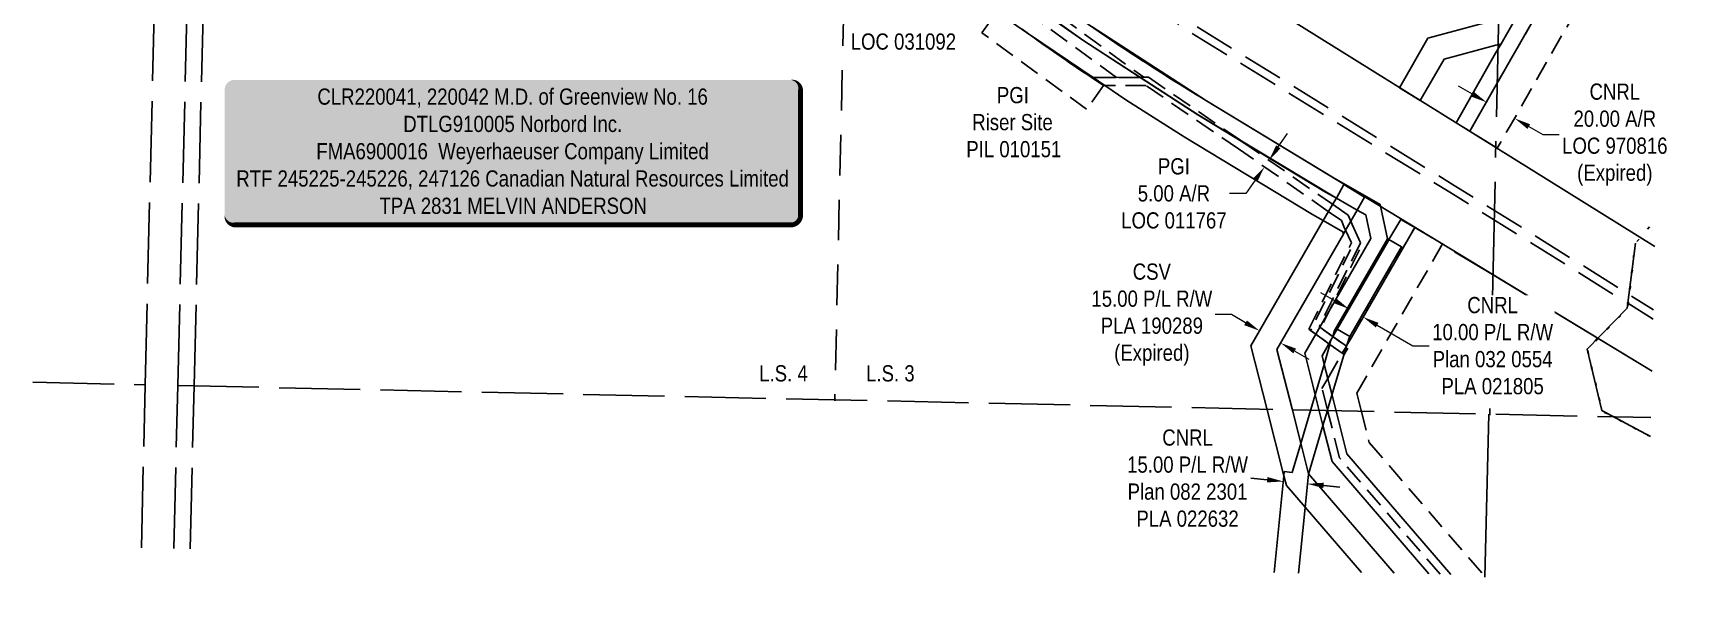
# Model space of a CAD drawing. Extents: x 394100 to 398046, y 6069353 to 6072243.
# Drawn here: x 396333 to 397346, y 6071132 to 6071480 of the extents above; entities that cross this region are included whole.
import ezdxf

# ---------------------------------------------------------------- set-up
doc = ezdxf.new("R2010")
doc.units = 0
doc.header["$LTSCALE"] = 5
doc.header["$PDSIZE"] = 0.5
for name, pattern in [('foc-ACCESSROAD', [3.75, 2.5, -1.25]), ('foc-LSD', [8, 5, -3]), ('foc-QUARTERLINE', [33, 25, -3, 2, -3]), ('foc-UNSURVEYED', [12.5, 10, -2.5]), ('foc-WHEELTRACKS', [2, 0.4, -1.6]), ('RAIL', [35, 25, -10])]:
    doc.linetypes.add(name, pattern=pattern)
doc.layers.get('Defpoints').update_dxf_attribs({"color": 9})
for name, color, linetype in [('C-AR', 13, 'foc-ACCESSROAD'), ('C-RW', 13, 'Continuous'), ('F-AR', 190, 'foc-ACCESSROAD'), ('F-RW', 190, 'Continuous'), ('F-WS', 190, 'foc-ACCESSROAD'), ('L-QSEC', 8, 'foc-QUARTERLINE'), ('L-SECQ', 8, 'foc-QUARTERLINE'), ('L-SECTION-LSD', 7, 'foc-LSD'), ('L-TITLEDB', 4, 'Continuous'), ('L-USEC', 7, 'foc-UNSURVEYED'), ('T-WATER-P3', 160, 'foc-WHEELTRACKS')]:
    doc.layers.add(name, color=color, linetype=linetype)
for name, color, linetype, lineweight in [('C-AR-T', 13, 'Continuous', 9), ('C-RW-T', 13, 'Continuous', 9), ('F-AR-T', 190, 'Continuous', 9), ('F-RW-T', 190, 'Continuous', 9), ('F-WS-T', 190, 'Continuous', 9)]:
    doc.layers.add(name, color=color, linetype=linetype, lineweight=lineweight)
doc.styles.add('100L', font='ARIALN.TTF', dxfattribs={"height": 11})
doc.styles.add('80', font='ARIALN.TTF', dxfattribs={"height": 10})
doc.styles.add('80CG', font='ARIALN.TTF', dxfattribs={"height": 10})
doc.styles.add('80L', font='ARIALN.TTF', dxfattribs={"height": 10})
doc.styles.add('foc-LtypeFont', font='ARIALN.TTF', dxfattribs={"height": 7.35})
doc.linetypes.add('foc-TOPO-flowdirection-NOLINE', pattern='A,0,[">",foc-LtypeFont,S=0.3,R=0,X=0,Y=-0.945],-20,[">",foc-LtypeFont,S=0.3,R=0,X=0,Y=-0.945],0', length=20)
doc.dimstyles.new('Compass 5 000', dxfattribs={"dimscale": 5, "dimtxt": 9, "dimasz": 2, "dimexe": 0.2, "dimexo": 0.0625, "dimgap": 0.5, "dimtad": 0, "dimtih": 1, "dimtoh": 1, "dimzin": 0, "dimdsep": 46, "dimtxsty": '80CG', "dimcen": 0.1, "dimse1": 1, "dimse2": 1, "dimclrd": 256, "dimclrt": 256, "dimaunit": 1, "dimadec": 4, "dimazin": 0, "dimtfac": 0.06, "dimtofl": 0, "dimtmove": 0, "dimatfit": 1, "dimfxl": 0.2, "dimtolj": 1, "dimtzin": 0, "dimlwd": -1, "dimarcsym": 0})

# ---------------------------------------------------------------- blocks, each defined once
blk = doc.blocks.new('*D426')
at = {"layer": 'C-RW-T', "transparency": 16777216}
for p, q in [((397135, 6071315), (397126.4, 6071320)), ((397161.1, 6071300), (397183.1, 6071287.3)), ((397183.1, 6071287.3), (397193.1, 6071287.3))]:
    blk.add_line(p, q, dxfattribs=at)
for points in [[(397135.9, 6071316.4), (397134.2, 6071313.6), (397143.7, 6071310)], [(397161.9, 6071301.4), (397160.2, 6071298.6), (397152.4, 6071305)]]:
    blk.add_solid(points, dxfattribs=at)
at = {"layer": 'Defpoints', "color": 0, "transparency": 16777216}
for p in [(397147.8, 6071317.2), (397156.6, 6071312.2), (397152.4, 6071305)]:
    blk.add_point(p, dxfattribs=at)
at = {"layer": 'C-RW-T', "transparency": 16777216, "insert": (397232.2, 6071287.3), "char_height": 10, "attachment_point": 5, "style": '80CG', "bg_fill": 3, "box_fill_scale": 1.1, "bg_fill_color": 256, "bg_fill_true_color": 13158600, "bg_fill_transparency": 0}
blk.add_mtext('\\A1;CNRL\\P10.00 P/L R/W\\PPlan 032 0554\\PPLA 021805 ', dxfattribs=at)
blk = doc.blocks.new('*D441')
at = {"layer": 'C-AR-T', "transparency": 16777216}
for p, q in [((396937, 6071523.8), (396942.9, 6071531.9)), ((396919.3, 6071499.6), (396913.4, 6071491.5)), ((396913.4, 6071491.5), (396903.4, 6071491.5))]:
    blk.add_line(p, q, dxfattribs=at)
for points in [[(396935.6, 6071524.8), (396938.3, 6071522.8), (396931.1, 6071515.7)], [(396917.9, 6071500.6), (396920.6, 6071498.6), (396925.2, 6071507.7)]]:
    blk.add_solid(points, dxfattribs=at)
at = {"layer": 'Defpoints', "color": 0, "transparency": 16777216}
for p in [(396908.8, 6071532), (396902.9, 6071523.9), (396925.2, 6071507.7)]:
    blk.add_point(p, dxfattribs=at)
at = {"layer": 'C-AR-T', "transparency": 16777216, "insert": (396869.1, 6071491.5), "char_height": 10, "attachment_point": 5, "style": '80CG'}
blk.add_mtext('\\A1;CNRL\\P10.00 A/R\\PLOC 031092', dxfattribs=at)
blk = doc.blocks.new('*D442')
at = {"layer": 'C-AR-T', "transparency": 16777216}
for p, q in [((397219.9, 6071442.4), (397211.2, 6071447.4)), ((397254.5, 6071422.5), (397263.2, 6071417.5)), ((397263.2, 6071417.5), (397273.2, 6071417.5))]:
    blk.add_line(p, q, dxfattribs=at)
for points in [[(397220.7, 6071443.8), (397219.1, 6071440.9), (397228.6, 6071437.4)], [(397255.3, 6071423.9), (397253.7, 6071421), (397245.8, 6071427.5)]]:
    blk.add_solid(points, dxfattribs=at)
at = {"layer": 'Defpoints', "color": 0, "transparency": 16777216}
for p in [(397245.8, 6071427.5), (397177.2, 6071348.1), (397194.5, 6071338.2)]:
    blk.add_point(p, dxfattribs=at)
at = {"layer": 'C-AR-T', "transparency": 16777216, "insert": (397307.5, 6071417.5), "char_height": 10, "attachment_point": 5, "style": '80CG', "bg_fill": 3, "box_fill_scale": 1.1, "bg_fill_color": 256, "bg_fill_true_color": 13158600, "bg_fill_transparency": 0}
blk.add_mtext('\\A1;CNRL\\P20.00 A/R\\PLOC 970816\\P(Expired)', dxfattribs=at)
blk = doc.blocks.new('*D448')
at = {"layer": 'Defpoints', "color": 0, "transparency": 16777216}
for p in [(397091.6, 6071397.6), (397103.6, 6071395.3), (397100.8, 6071391.2)]:
    blk.add_point(p, dxfattribs=at)
at = {"layer": 'F-AR-T', "transparency": 16777216}
for p, q in [((397100.1, 6071409.9), (397105.9, 6071418.1)), ((397085.9, 6071389.4), (397080.1, 6071381.2)), ((397080.1, 6071381.2), (397070.1, 6071381.2))]:
    blk.add_line(p, q, dxfattribs=at)
for points in [[(397098.8, 6071410.9), (397101.5, 6071409), (397094.4, 6071401.7)], [(397084.5, 6071390.3), (397087.2, 6071388.4), (397091.6, 6071397.6)]]:
    blk.add_solid(points, dxfattribs=at)
at = {"layer": 'F-AR-T', "transparency": 16777216, "insert": (397035.8, 6071381.2), "char_height": 10, "attachment_point": 5, "style": '80CG'}
blk.add_mtext('\\A1;PGI\\P5.00 A/R\\PLOC 011767', dxfattribs=at)
blk = doc.blocks.new('*D451')
at = {"layer": 'Defpoints', "color": 0, "transparency": 16777216}
for p in [(397134.1, 6071375.5), (397147.1, 6071368.1), (397088.6, 6071296.5)]:
    blk.add_point(p, dxfattribs=at)
at = {"layer": 'F-RW-T', "transparency": 16777216}
for p, q in [((397071.3, 6071306.5), (397061.3, 6071306.5)), ((397079.9, 6071301.5), (397071.3, 6071306.5)), ((397110.3, 6071284), (397118.9, 6071279))]:
    blk.add_line(p, q, dxfattribs=at)
for points in [[(397080.8, 6071302.9), (397079.1, 6071300), (397088.6, 6071296.5)], [(397111.1, 6071285.5), (397109.4, 6071282.6), (397101.6, 6071289)]]:
    blk.add_solid(points, dxfattribs=at)
at = {"layer": 'F-RW-T', "transparency": 16777216, "insert": (397022.2, 6071306.5), "char_height": 10, "attachment_point": 5, "style": '80CG'}
blk.add_mtext('\\A1;CSV\\P15.00 P/L R/W\\PPLA 190289\\P(Expired)', dxfattribs=at)
blk = doc.blocks.new('*U550')
h = blk.add_hatch(color=255)
edge = h.paths.add_edge_path()
edge.add_line((-171.5, -45.5), (171.5, -45.5))
edge.add_arc((171.5, -39.5), 6, 270, 360)
edge.add_line((177.5, -39.5), (177.5, 38))
edge.add_arc((171.5, 38), 6, 0, 90)
edge.add_line((171.5, 44), (-171.5, 44))
edge.add_arc((-171.5, 38), 6, 90, 180)
edge.add_line((-177.5, 38), (-177.5, -39.5))
edge.add_arc((-171.5, -39.5), 6, 180, 270)
at = {"color": 44, "flags": 128}
blk.add_lwpolyline([(-171.5, -45.5, 3, 3, 0), (171.5, -45.5, 3, 3, 0.414214), (177.5, -39.5, 3, 3, 0), (177.5, 38, 3, 0, 0.414214), (171.5, 44, 0, 0, 0), (-171.5, 44, 0, 0, 0.414214), (-177.5, 38, 0, 0, 0), (-177.5, -39.5, 0, 3, 0.414214)], format="xyseb", close=True, dxfattribs=at)
at = {"color": 44, "style": '80'}
blk.add_attdef('ENTER_TEXT_001', (-36, -5), '', height=10, dxfattribs=at)
blk = doc.blocks.new('*D521')
at = {"layer": 'C-RW', "transparency": 16777216}
for p, q in [((397093.2, 6071204.6), (397083.3, 6071205.6)), ((397128.1, 6071201.1), (397138, 6071200.1))]:
    blk.add_line(p, q, dxfattribs=at)
for points in [[(397093.4, 6071206.3), (397093.1, 6071203), (397103.2, 6071203.6)], [(397128.2, 6071202.8), (397127.9, 6071199.5), (397118.1, 6071202.1)]]:
    blk.add_solid(points, dxfattribs=at)
at = {"layer": 'Defpoints', "color": 0, "transparency": 16777216}
for p in [(397103.2, 6071203.6), (397100.1, 6071172.6), (397115, 6071171.1)]:
    blk.add_point(p, dxfattribs=at)
at = {"layer": 'C-RW', "transparency": 16777216, "insert": (397044.2, 6071205.6), "char_height": 10, "attachment_point": 5, "style": '80CG'}
blk.add_mtext('\\A1;CNRL\\P15.00 P/L R/W\\PPlan 082 2301\\PPLA 022632', dxfattribs=at)

msp = doc.modelspace()

# ---------------------------------------------------------------- linework, layer by layer
at = {"layer": 'C-AR'}
for points in [[(397345.887, 6071926.864), (397334.422, 6071801.369), (397331.648, 6071789.67), (397331.305, 6071788.226), (397330.327, 6071774.798), (397328.738, 6071754.796), (397311.957, 6071543.525), (397235.08, 6071409.05), (397232.749, 6071410.506), (397218.107, 6071419.612), (397233.574, 6071446.694), (397274.489, 6071518.261), (397284.424, 6071535.642), (397292.383, 6071549.565), (397310.396, 6071776.333), (397311.485, 6071791.274), (397314.634, 6071804.572), (397336.839, 6072047.553), (397345.851, 6072146.207)], [(397199.784, 6071146.375), (397137.886, 6071218.204), (397130.525, 6071247.338), (397130.381, 6071247.84), (397127.056, 6071260.97), (397130.616, 6071267.152), (397139.551, 6071282.668), (397142.079, 6071287.028), (397142.418, 6071287.646), (397145.187, 6071292.46), (397184.174, 6071360.142), (397201.324, 6071350.045), (397148.422, 6071258.027), (397151.115, 6071247.389), (397156.107, 6071227.682), (397226.679, 6071145.787)]]:
    msp.add_lwpolyline(points, dxfattribs=at)
at = {"layer": 'C-AR', "linetype": 'RAIL', "ltscale": 0.2, "flags": 128}
for points in [[(396339.38, 6071994.363), (396720.27, 6071719.532), (397045.062, 6071487.033), (397208.444, 6071386.212, -0.00128012), (397208.449, 6071386.209), (397331.336, 6071309.506)], [(396336.455, 6071990.309), (396717.344, 6071715.477, 0.00094147), (396717.36, 6071715.466), (397042.151, 6071482.967, 0.0170998), (397042.436, 6071482.778), (397205.81, 6071381.962), (397331.2, 6071303.697)]]:
    msp.add_lwpolyline(points, format="xyb", dxfattribs=at)
at = {"layer": 'C-AR'}
msp.add_lwpolyline([(396764.214, 6071637.533), (396796.812, 6071613.736), (396808.959, 6071604.87), (396905.054, 6071534.725), (397017.241, 6071452.835), (397014.986, 6071452.825), (397014.078, 6071452.82), (397000.396, 6071452.757), (396802.407, 6071597.279), (396790.26, 6071606.146), (396761.364, 6071627.239), (396745.391, 6071625.791), (396732.96, 6071634.703), (396754.288, 6071636.631), (396761.916, 6071637.323), (396764.214, 6071637.533)], close=True, dxfattribs=at)
at = {"layer": 'C-RW'}
for points in [[(397192.988, 6071146.523), (397133.334, 6071215.832), (397127.663, 6071238.154), (397125.172, 6071247.953), (397122.861, 6071257.051), (397121.773, 6071261.334), (397116.425, 6071282.625), (397123.201, 6071294.407), (397125.705, 6071298.761), (397157.201, 6071353.527), (397154, 6071368.023), (397148.769, 6071370.991), (397135.978, 6071378.271), (397050.671, 6071429.619), (396979.698, 6071475.678), (396415.676, 6071879.257), (396387.272, 6071899.654), (396347.148, 6071928.443)], [(397342.279, 6071773.816), (397330.326, 6071774.79), (397310.396, 6071776.333), (397292.383, 6071549.565), (397284.424, 6071535.642), (397274.489, 6071518.261), (397233.574, 6071446.694), (397218.11, 6071419.59), (397209.639, 6071424.849), (397234.052, 6071467.648), (397237.411, 6071473.53), (397266.107, 6071523.73), (397276.042, 6071541.11), (397281.011, 6071549.803), (397282.589, 6071552.565), (397287.487, 6071551), (397295.823, 6071656.436), (397290.844, 6071656.832), (397301.616, 6071792.064), (397308.402, 6071791.519), (397311.485, 6071791.273), (397313.383, 6071791.122), (397331.648, 6071789.67), (397342.633, 6071788.798)], [(396985.357, 6071483.927), (397055.898, 6071438.246), (397134.463, 6071390.59), (397162.825, 6071374.501), (397167.49, 6071353.294), (397167.8, 6071351.895), (397136.493, 6071297.475), (397133.77, 6071292.936), (397133.18, 6071291.71), (397132.581, 6071290.653), (397131.368, 6071288.553), (397127.102, 6071281.143), (397128.443, 6071275.803), (397130.616, 6071267.152), (397131.463, 6071263.783), (397133.227, 6071256.839), (397135.541, 6071247.728), (397142.441, 6071220.573), (397206.508, 6071146.228)], [(397097.598, 6071147.437), (397103.543, 6071207.05), (397103.805, 6071209.676), (397108.596, 6071209.197), (397113.925, 6071227.098), (397118.065, 6071241.006), (397120.155, 6071248.023), (397122.831, 6071257.015), (397128.415, 6071275.774), (397131.88, 6071288.137), (397132.564, 6071290.614), (397133.153, 6071291.688), (397133.715, 6071292.963), (397134.272, 6071295.444), (397134.506, 6071296.231), (397167.477, 6071353.295), (397168.338, 6071352.797), (397176.119, 6071348.298), (397144.201, 6071293.024), (397143.753, 6071292.25), (397142.903, 6071289.395), (397142.394, 6071287.625), (397142.059, 6071286.997), (397133.201, 6071256.803), (397130.353, 6071247.801), (397130.511, 6071247.311), (397127.634, 6071238.111), (397118.728, 6071208.188), (397116.675, 6071187.595), (397112.637, 6071147.109)]]:
    msp.add_lwpolyline(points, dxfattribs=at)
msp.add_lwpolyline([(397184.167, 6071360.144), (397145.162, 6071292.443), (397144.201, 6071293.024), (397136.467, 6071297.456), (397167.791, 6071351.89), (397168.082, 6071352.355), (397168.338, 6071352.797), (397175.56, 6071365.206), (397184.167, 6071360.144)], close=True, dxfattribs=at)
at = {"layer": 'F-AR'}
msp.add_lwpolyline([(397020.042, 6071452.887), (397078.315, 6071412.926), (397133.466, 6071374.513), (397143.152, 6071367.769), (397144.768, 6071364.083), (397145.679, 6071362.004), (397150.708, 6071350.726), (397125.271, 6071299.032), (397125.676, 6071298.741), (397133.715, 6071292.963), (397142.059, 6071286.997), (397139.526, 6071282.643), (397131.88, 6071288.137), (397131.351, 6071288.519), (397123.171, 6071294.385), (397118.916, 6071297.438), (397145.191, 6071350.838), (397141.55, 6071358.49), (397140.909, 6071359.839), (397139.152, 6071364.457), (397130.96, 6071370.157), (397075.575, 6071408.694), (397018.493, 6071447.881), (396993.057, 6071447.813), (396992.429, 6071447.812), (396985.111, 6071452.712), (396985.861, 6071452.718), (396989.895, 6071452.748), (397000.319, 6071452.797), (397014.006, 6071452.86), (397014.914, 6071452.864), (397017.17, 6071452.874), (397020.042, 6071452.887)], close=True, dxfattribs=at)
at = {"layer": 'F-AR', "flags": 128}
msp.add_lwpolyline([(397150.155, 6071346.542), (397126.362, 6071298.189), (397126.767, 6071297.898), (397134.806, 6071292.12), (397143.151, 6071286.154), (397140.617, 6071281.8), (397132.971, 6071287.294), (397132.442, 6071287.676), (397124.262, 6071293.542), (397120.007, 6071296.595), (397144.642, 6071346.662)], dxfattribs=at)
at = {"layer": 'F-RW'}
for points in [[(396350.205, 6072061.506), (396377.962, 6072042.029), (396996.949, 6071598.521), (397166.874, 6071625.188), (397236.584, 6071578.789), (397244.446, 6071573.66), (397281.011, 6071549.803), (397276.042, 6071541.11), (397266.107, 6071523.73), (397237.411, 6071473.53), (397234.167, 6071472.717), (397202.251, 6071464.122), (397187.502, 6071438.517), (397174.771, 6071446.445), (397192.355, 6071476.978), (397227.397, 6071486.415), (397234.772, 6071499.27), (397253.519, 6071531.944), (397263.463, 6071549.317), (397243.924, 6071562.066), (397236.316, 6071567.029), (397164.53, 6071614.686), (396994.453, 6071588.007), (396351.347, 6072048.797)], [(396945.07, 6071499.892), (396979.698, 6071475.678), (397014.986, 6071452.825), (397050.625, 6071429.744), (397078.365, 6071412.915), (397129.241, 6071382.095), (397135.961, 6071378.282), (397148.769, 6071370.993), (397154, 6071368.023), (397157.201, 6071353.527), (397125.705, 6071298.761), (397123.201, 6071294.407), (397116.425, 6071282.625), (397121.773, 6071261.334), (397122.861, 6071257.051), (397125.172, 6071247.953), (397127.663, 6071238.154), (397133.334, 6071215.832), (397192.988, 6071146.523)], [(397171.475, 6071146.993), (397118.76, 6071208.242), (397113.959, 6071227.146), (397108.581, 6071248.314), (397099.273, 6071284.971), (397140.24, 6071356.171), (397139.929, 6071357.644), (397127.766, 6071364.55), (397121.149, 6071368.307), (397042.211, 6071416.135), (397006.167, 6071438.895), (396993.137, 6071447.776), (396985.944, 6071452.678), (396947.36, 6071478.907), (396947.015, 6071479.143), (396942.212, 6071482.445)], [(397151.37, 6071147.432), (397116.707, 6071187.657), (397105.098, 6071201.129), (397103.58, 6071207.105), (397093.027, 6071248.653), (397083.244, 6071287.175), (397127.766, 6071364.55), (397130.987, 6071370.149), (397133.492, 6071374.504), (397135.924, 6071378.315), (397140.529, 6071386.731), (397153.307, 6071378.878), (397148.77, 6071370.993), (397144.79, 6071364.077), (397141.573, 6071358.487), (397140.24, 6071356.171), (397099.273, 6071284.971), (397108.581, 6071248.315), (397113.959, 6071227.146), (397118.76, 6071208.242), (397171.475, 6071146.993)]]:
    msp.add_lwpolyline(points, dxfattribs=at)
at = {"layer": 'F-WS'}
msp.add_lwpolyline([(396935.722, 6071486.909), (396942.194, 6071482.372), (396946.983, 6071479.009), (396947.327, 6071478.77), (396955.207, 6071473.138), (396958.259, 6071471.003), (396958.95, 6071470.524), (396968.314, 6071464.076), (396969.618, 6071463.179), (396970.658, 6071462.468), (396981.036, 6071455.439), (396981.498, 6071455.129), (396982.43, 6071454.504), (396985.194, 6071452.672), (396992.51, 6071447.774), (396982.019, 6071433.124), (396917.471, 6071480.316), (396927.954, 6071494.938), (396928.727, 6071494.383), (396936.888, 6071488.534), (396935.722, 6071486.909)], close=True, dxfattribs=at)
at = {"layer": 'L-QSEC', "flags": 128}
msp.add_lwpolyline([(397227.501, 6071144.6), (397229.791, 6071245.127), (397229.791, 6071245.127)], dxfattribs=at)
at = {"layer": 'L-SECQ'}
msp.add_line((397248.721, 6072048.305), (397230.402, 6071244.484), dxfattribs=at)
at = {"layer": 'L-SECTION-LSD'}
msp.add_line((396845.179, 6072057.118), (396826.787, 6071253.298), dxfattribs=at)
at = {"layer": 'L-TITLEDB', "flags": 128}
for points in [[(396349.373, 6072025.29), (396360.491, 6072017.652), (396418.028, 6071976.022), (396989.424, 6071566.99, 0.02209958), (397092.553, 6071497.709), (397332.254, 6071348.444)], [(397330.445, 6071271.698), (397055.898, 6071438.246, -0.01881162), (396950.914, 6071508.003), (396445.754, 6071870.09), (396347.426, 6071940.549)]]:
    msp.add_lwpolyline(points, format="xyb", dxfattribs=at)
msp.add_lwpolyline([(397208.661, 6071345.264), (397232.065, 6071331.225), (397330.442, 6071271.562)], dxfattribs=at)
at = {"layer": 'L-USEC'}
for p, q in [((396401.827, 6071263.208), (396421.54, 6072066.371)), ((396421.931, 6071262.746), (396441.637, 6072065.932)), ((396431.983, 6071262.515), (396451.684, 6072065.679)), ((396399.517, 6071162.603), (396401.827, 6071263.208)), ((396419.621, 6071162.18), (396421.931, 6071262.746)), ((396429.674, 6071161.968), (396431.983, 6071262.515))]:
    msp.add_line(p, q, dxfattribs=at)
at = {"layer": 'L-USEC', "flags": 128}
for points in [[(396332.679, 6071264.888), (396401.827, 6071263.208)], [(396421.932, 6071262.769), (397229.791, 6071245.127), (397329.768, 6071242.944)]]:
    msp.add_lwpolyline(points, dxfattribs=at)
at = {"layer": 'T-WATER-P3', "flags": 128}
for points in [[(397329.492, 6071231.248), (397299.867, 6071246.933), (397290.652, 6071284.913), (397315.47, 6071310.207), (397320.302, 6071350.591), (397332.644, 6071364.976)], [(397329.496, 6071231.417), (397299.59, 6071247.251), (397290.371, 6071285.245), (397315.199, 6071310.549), (397319.064, 6071342.853)]]:
    msp.add_lwpolyline(points, dxfattribs=at)
at = {"layer": 'T-WATER-P3', "linetype": 'foc-TOPO-flowdirection-NOLINE', "flags": 128}
msp.add_lwpolyline([(397329.496, 6071231.417), (397299.59, 6071247.251), (397290.371, 6071285.245), (397315.199, 6071310.549), (397320.302, 6071350.591)], dxfattribs=at)

# ---------------------------------------------------------------- block references
ref = msp.add_blockref('*U550', (396628.322, 6071407.284), dxfattribs=dict(xscale=0.9996150000000025, yscale=0.9996150000000025, zscale=0.9996150000000025))
ref.add_attrib('ENTER_TEXT_001', 'CLR220041, 220042 M.D. of Greenview No. 16', (396508.01, 6071435.957), dxfattribs={"color": 44, "height": 9.99615, "style": '80'})
ref.add_attrib('ENTER_TEXT_002', 'DTLG910005 Norbord Inc.', (396560.909, 6071419.12), dxfattribs={"color": 44, "height": 9.99615, "style": '80'})
ref.add_attrib('ENTER_TEXT_003', 'FMA6900016  Weyerhaeuser Company Limited', (396507.321, 6071402.282), dxfattribs={"color": 44, "height": 9.99615, "style": '80'})
ref.add_attrib('ENTER_TEXT_004', 'RTF 245225-245226, 247126 Canadian Natural Resources Limited', (396458.015, 6071385.445), dxfattribs={"color": 44, "height": 9.99615, "style": '80'})
ref.add_attrib('ENTER_TEXT_005', 'TPA 2831 MELVIN ANDERSON', (396546.252, 6071368.607), dxfattribs={"color": 44, "height": 9.99615, "style": '80'})

# ---------------------------------------------------------------- texts
at = {"layer": 'F-WS-T', "insert": (396907.34, 6071446.849), "char_height": 9.99237, "attachment_point": 1, "style": '80L'}
msp.add_mtext_dynamic_manual_height_columns('\\pi19.385;PGI\\P\\pi4.1855;Riser Site\\P\\pi0.52187;PIL 010151', width=56.60842, gutter_width=50.019, heights=[0], dxfattribs=at)

# ---------------------------------------------------------------- dimensions: what is measured, and where the dimension line sits
at = {"layer": 'C-AR-T'}
dim = msp.add_linear_dim(base=(396925.172, 6071507.667), p1=(396908.785, 6071532.002), p2=(396902.892, 6071523.93), angle=233.872503, text='CNRL\\P10.00 A/R\\PLOC 031092', dimstyle='Compass 5 000', dxfattribs=at)
dim.commit()
dim.dimension.update_dxf_attribs({"geometry": '*D441', "text_midpoint": (396869.111, 6071491.513), "dimtype": 161})
at = {"layer": 'C-RW'}
dim = msp.add_aligned_dim(p1=(397115.031, 6071171.113), p2=(397100.107, 6071172.601), distance=-31.171, text='CNRL\\P15.00 P/L R/W\\PPlan 082 2301\\PPLA 022632', dimstyle='Compass 5 000', dxfattribs=at)
dim.commit()
dim.dimension.update_dxf_attribs({"geometry": '*D521', "text_midpoint": (397044.213, 6071205.603)})
at = {"layer": 'F-AR-T'}
dim = msp.add_linear_dim(base=(397091.562, 6071397.582), p1=(397103.631, 6071395.302), p2=(397100.762, 6071391.18), angle=235.169265, text='PGI\\P5.00 A/R\\PLOC 011767', dimstyle='Compass 5 000', dxfattribs=at)
dim.commit()
dim.dimension.update_dxf_attribs({"geometry": '*D448', "text_midpoint": (397035.838, 6071381.165), "dimtype": 161})

# ---------------------------------------------------------------- next in the draw order: texts
at = {"layer": 'L-SECTION-LSD', "attachment_point": 1, "style": '100L', "bg_fill": 3, "box_fill_scale": 1.5, "bg_fill_color": 256, "bg_fill_transparency": 0}
for s, width, insert, char_height in [('\\pi2.0193;L.S. 4', 30.55144, (396778.225, 6071275.273), 9.99237), ('L.S. 3', 30.38739, (396846.132, 6071275.273), 9.9924)]:
    msp.add_mtext_dynamic_manual_height_columns(s, width=width, gutter_width=55.021, heights=[0], dxfattribs=dict(at, insert=insert, char_height=char_height))

# ---------------------------------------------------------------- next in the draw order: dimensions: what is measured, and where the dimension line sits
at = {"layer": 'C-AR-T'}
dim = msp.add_linear_dim(base=(397245.839, 6071427.474), p1=(397177.245, 6071348.113), p2=(397194.508, 6071338.188), angle=330.104731, text='CNRL\\P20.00 A/R\\PLOC 970816\\P(Expired)', dimstyle='Compass 5 000', override={"dimtfill": 1}, dxfattribs=at)
dim.commit()
dim.dimension.update_dxf_attribs({"geometry": '*D442', "text_midpoint": (397307.479, 6071417.505), "dimtype": 161})

# ---------------------------------------------------------------- next in the draw order: dimensions: what is measured, and where the dimension line sits
at = {"layer": 'C-RW-T'}
dim = msp.add_linear_dim(base=(397152.39, 6071304.989), p1=(397147.849, 6071317.236), p2=(397156.556, 6071312.22), angle=330.052747, text='CNRL\\P10.00 P/L R/W\\PPlan 032 0554\\PPLA 021805 ', dimstyle='Compass 5 000', override={"dimtfill": 1}, dxfattribs=at)
dim.commit()
dim.dimension.update_dxf_attribs({"geometry": '*D426', "text_midpoint": (397232.178, 6071287.301), "dimtype": 161})

# ---------------------------------------------------------------- next in the draw order: dimensions: what is measured, and where the dimension line sits
at = {"layer": 'F-RW-T'}
dim = msp.add_linear_dim(base=(397088.609, 6071296.496), p1=(397147.078, 6071368.053), p2=(397134.083, 6071375.53), angle=150.085186, text='CSV\\P15.00 P/L R/W\\PPLA 190289\\P(Expired)', dimstyle='Compass 5 000', dxfattribs=at)
dim.commit()
dim.dimension.update_dxf_attribs({"geometry": '*D451', "text_midpoint": (397022.188, 6071306.47), "dimtype": 161})

doc.saveas('drawing.dxf')
